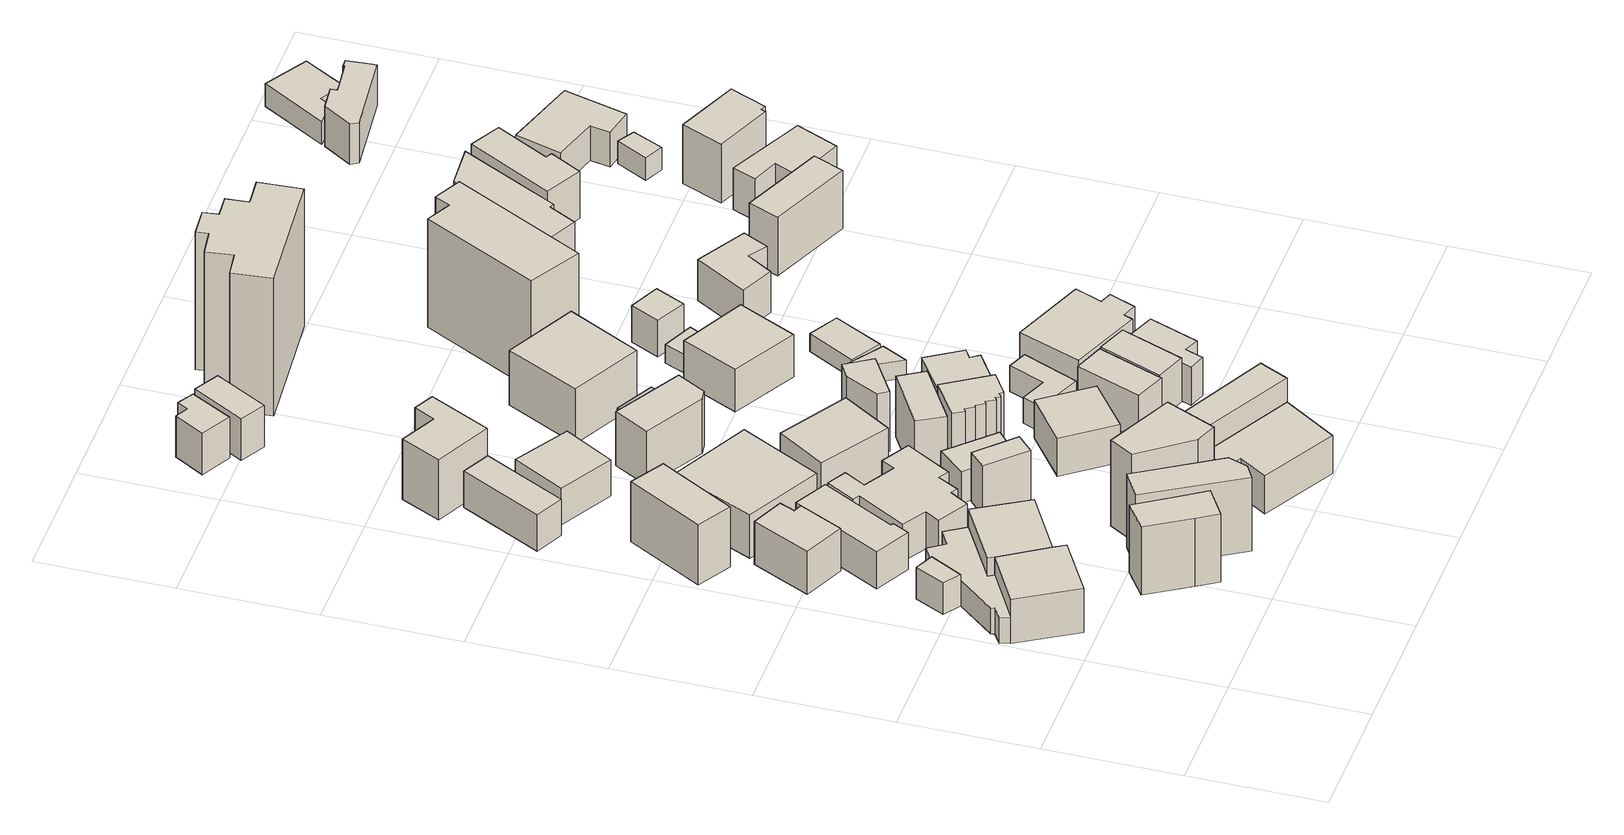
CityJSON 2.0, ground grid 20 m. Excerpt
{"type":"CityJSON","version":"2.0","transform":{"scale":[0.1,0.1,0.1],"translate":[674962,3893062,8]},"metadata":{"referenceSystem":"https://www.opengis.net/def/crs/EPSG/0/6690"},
"CityObjects":{
"building1":{"type":"Building","attributes":{"class":"9999","usage":"412","measuredHeight":7.4,"storeysAboveGround":2,"BuildingDetailAttribute.totalFloorArea":191.11,"BuildingDetailAttribute.buildingFootprintArea":95.56,"BuildingDetailAttribute.buildingRoofEdgeArea":95.56,"BuildingDetailAttribute.urbanPlanType":"21","BuildingDetailAttribute.landUseType":"211","BuildingDetailAttribute.surveyYear":2021,"BuildingIDAttribute.prefecture":"23","BuildingIDAttribute.city":"23106"},"address":[{"country":"日本","locality":"愛知県名古屋市"}],"geometry":[{"type":"Solid","lod":"1","boundaries":[[[[0,1,2,3,4]],[[3,5,6,4]],[[2,7,5,3]],[[1,8,7,2]],[[0,9,8,1]],[[4,6,9,0]],[[5,7,8,9,6]]]]}]},
"building2":{"type":"Building","attributes":{"class":"3001","usage":"461","measuredHeight":5.3,"storeysAboveGround":9999,"BuildingDetailAttribute.totalFloorArea":-9999,"BuildingDetailAttribute.buildingFootprintArea":-9999,"BuildingDetailAttribute.buildingRoofEdgeArea":15.49,"BuildingDetailAttribute.urbanPlanType":"21","BuildingDetailAttribute.landUseType":"211","BuildingDetailAttribute.surveyYear":2021,"BuildingIDAttribute.prefecture":"23","BuildingIDAttribute.city":"23106"},"geometry":[{"type":"Solid","lod":"1","boundaries":[[[[10,11,12,13]],[[12,14,15,13]],[[11,16,14,12]],[[10,17,16,11]],[[13,15,17,10]],[[14,16,17,15]]]]}]},
"building3":{"type":"Building","attributes":{"class":"3003","usage":"412","measuredHeight":5.3,"storeysAboveGround":1,"BuildingDetailAttribute.totalFloorArea":84.3,"BuildingDetailAttribute.buildingFootprintArea":84.3,"BuildingDetailAttribute.buildingRoofEdgeArea":84.3,"BuildingDetailAttribute.urbanPlanType":"21","BuildingDetailAttribute.landUseType":"211","BuildingDetailAttribute.surveyYear":2021,"BuildingIDAttribute.prefecture":"23","BuildingIDAttribute.city":"23106"},"address":[{"country":"日本","locality":"愛知県名古屋市"}],"geometry":[{"type":"Solid","lod":"1","boundaries":[[[[18,19,20,21,22,23,12,11,24,25,26,27]],[[26,28,29,27]],[[25,30,28,26]],[[24,31,30,25]],[[11,32,31,24]],[[12,33,32,11]],[[23,34,33,12]],[[22,35,34,23]],[[21,36,35,22]],[[20,37,36,21]],[[19,38,37,20]],[[18,39,38,19]],[[27,29,39,18]],[[28,30,31,32,33,34,35,36,37,38,39,29]]]]}]},
"building4":{"type":"Building","attributes":{"class":"3002","usage":"411","measuredHeight":12.4,"storeysAboveGround":3,"BuildingDetailAttribute.totalFloorArea":171.03,"BuildingDetailAttribute.buildingFootprintArea":57.01,"BuildingDetailAttribute.buildingRoofEdgeArea":57.01,"BuildingDetailAttribute.urbanPlanType":"21","BuildingDetailAttribute.landUseType":"211","BuildingDetailAttribute.surveyYear":2021,"BuildingIDAttribute.prefecture":"23","BuildingIDAttribute.city":"23106"},"address":[{"country":"日本","locality":"愛知県名古屋市"}],"geometry":[{"type":"Solid","lod":"1","boundaries":[[[[40,41,42,43,44,45]],[[44,46,47,45]],[[43,48,46,44]],[[42,49,48,43]],[[41,50,49,42]],[[40,51,50,41]],[[45,47,51,40]],[[46,48,49,50,51,47]]]]}]},
"building5":{"type":"Building","attributes":{"class":"3001","usage":"412","measuredHeight":8.3,"storeysAboveGround":2,"BuildingDetailAttribute.totalFloorArea":193.49,"BuildingDetailAttribute.buildingFootprintArea":96.74,"BuildingDetailAttribute.buildingRoofEdgeArea":96.74,"BuildingDetailAttribute.urbanPlanType":"21","BuildingDetailAttribute.landUseType":"211","BuildingDetailAttribute.surveyYear":2021,"BuildingIDAttribute.prefecture":"23","BuildingIDAttribute.city":"23106"},"address":[{"country":"日本","locality":"愛知県名古屋市"}],"geometry":[{"type":"Solid","lod":"1","boundaries":[[[[19,18,27,52,53]],[[52,54,6,53]],[[27,55,54,52]],[[18,56,55,27]],[[19,5,56,18]],[[53,6,5,19]],[[54,55,56,5,6]]]]}]},
"building6":{"type":"Building","attributes":{"class":"3001","usage":"411","measuredHeight":8.2,"storeysAboveGround":2,"BuildingDetailAttribute.totalFloorArea":121.9,"BuildingDetailAttribute.buildingFootprintArea":60.95,"BuildingDetailAttribute.buildingRoofEdgeArea":60.95,"BuildingDetailAttribute.urbanPlanType":"21","BuildingDetailAttribute.landUseType":"211","BuildingDetailAttribute.surveyYear":2021,"BuildingIDAttribute.prefecture":"23","BuildingIDAttribute.city":"23106"},"address":[{"country":"日本","locality":"愛知県名古屋市"}],"geometry":[{"type":"Solid","lod":"1","boundaries":[[[[57,58,59,60,61,62]],[[61,63,64,62]],[[60,65,63,61]],[[59,66,65,60]],[[58,67,66,59]],[[57,68,67,58]],[[62,64,68,57]],[[63,65,66,67,68,64]]]]}]},
"building7":{"type":"Building","attributes":{"class":"3001","usage":"412","measuredHeight":11.1,"storeysAboveGround":3,"BuildingDetailAttribute.totalFloorArea":225.33,"BuildingDetailAttribute.buildingFootprintArea":75.11,"BuildingDetailAttribute.buildingRoofEdgeArea":151.23,"BuildingDetailAttribute.urbanPlanType":"21","BuildingDetailAttribute.landUseType":"211","BuildingDetailAttribute.surveyYear":2021,"BuildingIDAttribute.prefecture":"23","BuildingIDAttribute.city":"23106"},"address":[{"country":"日本","locality":"愛知県名古屋市"}],"geometry":[{"type":"Solid","lod":"1","boundaries":[[[[69,70,71,72]],[[71,73,74,72]],[[70,75,73,71]],[[69,76,75,70]],[[72,74,76,69]],[[73,75,76,74]]]]}]},
"building8":{"type":"Building","attributes":{"class":"3001","usage":"412","measuredHeight":7.2,"storeysAboveGround":2,"BuildingDetailAttribute.totalFloorArea":171.2,"BuildingDetailAttribute.buildingFootprintArea":85.6,"BuildingDetailAttribute.buildingRoofEdgeArea":85.6,"BuildingDetailAttribute.urbanPlanType":"21","BuildingDetailAttribute.landUseType":"211","BuildingDetailAttribute.surveyYear":2021,"BuildingIDAttribute.prefecture":"23","BuildingIDAttribute.city":"23106"},"address":[{"country":"日本","locality":"愛知県名古屋市"}],"geometry":[{"type":"Solid","lod":"1","boundaries":[[[[77,78,79,80,81,82]],[[81,83,84,82]],[[80,85,83,81]],[[79,86,85,80]],[[78,87,86,79]],[[77,88,87,78]],[[82,84,88,77]],[[83,85,86,87,88,84]]]]}]},
"building9":{"type":"Building","attributes":{"class":"9999","usage":"412","measuredHeight":12.4,"storeysAboveGround":4,"BuildingDetailAttribute.totalFloorArea":297.45,"BuildingDetailAttribute.buildingFootprintArea":74.36,"BuildingDetailAttribute.buildingRoofEdgeArea":74.36,"BuildingDetailAttribute.urbanPlanType":"21","BuildingDetailAttribute.landUseType":"211","BuildingDetailAttribute.surveyYear":2021,"BuildingIDAttribute.prefecture":"23","BuildingIDAttribute.city":"23106"},"address":[{"country":"日本","locality":"愛知県名古屋市中区新栄二丁目３４０３"}],"geometry":[{"type":"Solid","lod":"1","boundaries":[[[[89,90,91,92,93]],[[92,94,95,93]],[[91,96,94,92]],[[90,97,96,91]],[[89,98,97,90]],[[93,95,98,89]],[[94,96,97,98,95]]]]}]},
"building10":{"type":"Building","attributes":{"class":"3001","usage":"413","measuredHeight":8.1,"storeysAboveGround":2,"BuildingDetailAttribute.totalFloorArea":126.5,"BuildingDetailAttribute.buildingFootprintArea":63.25,"BuildingDetailAttribute.buildingRoofEdgeArea":63.25,"BuildingDetailAttribute.urbanPlanType":"21","BuildingDetailAttribute.landUseType":"212","BuildingDetailAttribute.surveyYear":2021,"BuildingIDAttribute.prefecture":"23","BuildingIDAttribute.city":"23106"},"address":[{"country":"日本","locality":"愛知県名古屋市"}],"geometry":[{"type":"Solid","lod":"1","boundaries":[[[[99,100,101,102]],[[101,103,104,102]],[[100,105,103,101]],[[99,106,105,100]],[[102,104,106,99]],[[103,105,106,104]]]]}]},
"building11":{"type":"Building","attributes":{"class":"9999","usage":"413","measuredHeight":8.2,"storeysAboveGround":2,"BuildingDetailAttribute.totalFloorArea":299.71,"BuildingDetailAttribute.buildingFootprintArea":149.86,"BuildingDetailAttribute.buildingRoofEdgeArea":149.86,"BuildingDetailAttribute.urbanPlanType":"21","BuildingDetailAttribute.landUseType":"212","BuildingDetailAttribute.surveyYear":2021,"BuildingIDAttribute.prefecture":"23","BuildingIDAttribute.city":"23106"},"address":[{"country":"日本","locality":"愛知県名古屋市"}],"geometry":[{"type":"Solid","lod":"1","boundaries":[[[[107,108,109,110,111,112,113,114,115,116,117,118,119,120,121,122]],[[121,123,124,122]],[[120,125,123,121]],[[119,126,125,120]],[[118,127,126,119]],[[117,128,127,118]],[[116,129,128,117]],[[115,130,129,116]],[[114,131,130,115]],[[113,132,131,114]],[[112,133,132,113]],[[111,134,133,112]],[[110,135,134,111]],[[109,136,135,110]],[[108,137,136,109]],[[107,138,137,108]],[[122,124,138,107]],[[123,125,126,127,128,129,130,131,132,133,134,135,136,137,138,124]]]]}]},
"building12":{"type":"Building","attributes":{"class":"3001","usage":"411","measuredHeight":9.3,"storeysAboveGround":2,"BuildingDetailAttribute.totalFloorArea":350.25,"BuildingDetailAttribute.buildingFootprintArea":175.12,"BuildingDetailAttribute.buildingRoofEdgeArea":175.12,"BuildingDetailAttribute.urbanPlanType":"21","BuildingDetailAttribute.landUseType":"211","BuildingDetailAttribute.surveyYear":2021,"BuildingIDAttribute.prefecture":"23","BuildingIDAttribute.city":"23106"},"address":[{"country":"日本","locality":"愛知県名古屋市"}],"geometry":[{"type":"Solid","lod":"1","boundaries":[[[[139,140,141,142]],[[141,143,144,142]],[[140,145,143,141]],[[139,146,145,140]],[[142,144,146,139]],[[143,145,146,144]]]]}]},
"building13":{"type":"Building","attributes":{"class":"3002","usage":"401","measuredHeight":15.4,"storeysAboveGround":5,"BuildingDetailAttribute.totalFloorArea":400.68,"BuildingDetailAttribute.buildingFootprintArea":80.14,"BuildingDetailAttribute.buildingRoofEdgeArea":80.14,"BuildingDetailAttribute.urbanPlanType":"21","BuildingDetailAttribute.landUseType":"212","BuildingDetailAttribute.surveyYear":2021,"BuildingIDAttribute.prefecture":"23","BuildingIDAttribute.city":"23106"},"address":[{"country":"日本","locality":"愛知県名古屋市"}],"geometry":[{"type":"Solid","lod":"1","boundaries":[[[[147,148,149,150,151]],[[150,152,153,151]],[[149,154,152,150]],[[148,155,154,149]],[[147,156,155,148]],[[151,153,156,147]],[[152,154,155,156,153]]]]}]},
"building14":{"type":"Building","attributes":{"class":"3001","usage":"411","measuredHeight":8.3,"storeysAboveGround":2,"BuildingDetailAttribute.totalFloorArea":48.64,"BuildingDetailAttribute.buildingFootprintArea":24.32,"BuildingDetailAttribute.buildingRoofEdgeArea":24.32,"BuildingDetailAttribute.urbanPlanType":"21","BuildingDetailAttribute.landUseType":"211","BuildingDetailAttribute.surveyYear":2021,"BuildingIDAttribute.prefecture":"23","BuildingIDAttribute.city":"23106"},"address":[{"country":"日本","locality":"愛知県名古屋市"}],"geometry":[{"type":"Solid","lod":"1","boundaries":[[[[157,158,159,160]],[[159,161,162,160]],[[158,163,161,159]],[[157,164,163,158]],[[160,162,164,157]],[[161,163,164,162]]]]}]},
"building15":{"type":"Building","attributes":{"class":"3001","usage":"412","measuredHeight":7.1,"storeysAboveGround":2,"BuildingDetailAttribute.totalFloorArea":157.76,"BuildingDetailAttribute.buildingFootprintArea":78.88,"BuildingDetailAttribute.buildingRoofEdgeArea":78.88,"BuildingDetailAttribute.urbanPlanType":"21","BuildingDetailAttribute.landUseType":"211","BuildingDetailAttribute.surveyYear":2021,"BuildingIDAttribute.prefecture":"23","BuildingIDAttribute.city":"23106"},"address":[{"country":"日本","locality":"愛知県名古屋市"}],"geometry":[{"type":"Solid","lod":"1","boundaries":[[[[165,166,167,168]],[[167,169,170,168]],[[166,171,169,167]],[[165,172,171,166]],[[168,170,172,165]],[[169,171,172,170]]]]}]},
"building16":{"type":"Building","attributes":{"class":"9999","usage":"413","measuredHeight":13.1,"storeysAboveGround":3,"BuildingDetailAttribute.totalFloorArea":221.68,"BuildingDetailAttribute.buildingFootprintArea":73.89,"BuildingDetailAttribute.buildingRoofEdgeArea":109.74,"BuildingDetailAttribute.urbanPlanType":"21","BuildingDetailAttribute.landUseType":"212","BuildingDetailAttribute.surveyYear":2021,"BuildingIDAttribute.prefecture":"23","BuildingIDAttribute.city":"23106"},"address":[{"country":"日本","locality":"愛知県名古屋市"}],"geometry":[{"type":"Solid","lod":"1","boundaries":[[[[173,174,175,176,177,178]],[[177,179,180,178]],[[176,181,179,177]],[[175,182,181,176]],[[174,183,182,175]],[[173,184,183,174]],[[178,180,184,173]],[[179,181,182,183,184,180]]]]}]},
"building17":{"type":"Building","attributes":{"class":"3001","usage":"411","measuredHeight":5.8,"storeysAboveGround":1,"BuildingDetailAttribute.totalFloorArea":44.86,"BuildingDetailAttribute.buildingFootprintArea":44.86,"BuildingDetailAttribute.buildingRoofEdgeArea":44.86,"BuildingDetailAttribute.urbanPlanType":"21","BuildingDetailAttribute.landUseType":"211","BuildingDetailAttribute.surveyYear":2021,"BuildingIDAttribute.prefecture":"23","BuildingIDAttribute.city":"23106"},"address":[{"country":"日本","locality":"愛知県名古屋市"}],"geometry":[{"type":"Solid","lod":"1","boundaries":[[[[185,186,187,188,189]],[[188,190,191,189]],[[187,192,190,188]],[[186,193,192,187]],[[185,194,193,186]],[[189,191,194,185]],[[190,192,193,194,191]]]]}]},
"building18":{"type":"Building","attributes":{"class":"3001","usage":"422","measuredHeight":9.1,"storeysAboveGround":2,"BuildingDetailAttribute.totalFloorArea":200.17,"BuildingDetailAttribute.buildingFootprintArea":100.09,"BuildingDetailAttribute.buildingRoofEdgeArea":100.09,"BuildingDetailAttribute.urbanPlanType":"21","BuildingDetailAttribute.landUseType":"214","BuildingDetailAttribute.surveyYear":2021,"BuildingIDAttribute.prefecture":"23","BuildingIDAttribute.city":"23106"},"address":[{"country":"日本","locality":"愛知県名古屋市"}],"geometry":[{"type":"Solid","lod":"1","boundaries":[[[[195,196,197,198]],[[197,199,200,198]],[[196,201,199,197]],[[195,202,201,196]],[[198,200,202,195]],[[199,201,202,200]]]]}]},
"building19":{"type":"Building","attributes":{"class":"3001","usage":"411","measuredHeight":9.4,"storeysAboveGround":2,"BuildingDetailAttribute.totalFloorArea":277.02,"BuildingDetailAttribute.buildingFootprintArea":138.51,"BuildingDetailAttribute.buildingRoofEdgeArea":138.51,"BuildingDetailAttribute.urbanPlanType":"21","BuildingDetailAttribute.landUseType":"211","BuildingDetailAttribute.surveyYear":2021,"BuildingIDAttribute.prefecture":"23","BuildingIDAttribute.city":"23106"},"address":[{"country":"日本","locality":"愛知県名古屋市"}],"geometry":[{"type":"Solid","lod":"1","boundaries":[[[[203,204,205,206,207,208]],[[207,209,210,208]],[[206,211,209,207]],[[205,212,211,206]],[[204,213,212,205]],[[203,214,213,204]],[[208,210,214,203]],[[209,211,212,213,214,210]]]]}]},
"building20":{"type":"Building","attributes":{"class":"3002","usage":"402","measuredHeight":10.4,"storeysAboveGround":3,"BuildingDetailAttribute.totalFloorArea":244.93,"BuildingDetailAttribute.buildingFootprintArea":81.64,"BuildingDetailAttribute.buildingRoofEdgeArea":81.64,"BuildingDetailAttribute.urbanPlanType":"21","BuildingDetailAttribute.landUseType":"212","BuildingDetailAttribute.surveyYear":2021,"BuildingIDAttribute.prefecture":"23","BuildingIDAttribute.city":"23106"},"address":[{"country":"日本","locality":"愛知県名古屋市"}],"geometry":[{"type":"Solid","lod":"1","boundaries":[[[[215,208,207,216]],[[207,217,218,216]],[[208,219,217,207]],[[215,220,219,208]],[[216,218,220,215]],[[217,219,220,218]]]]}]},
"building21":{"type":"Building","attributes":{"class":"3001","usage":"411","measuredHeight":8.9,"storeysAboveGround":2,"BuildingDetailAttribute.totalFloorArea":62.76,"BuildingDetailAttribute.buildingFootprintArea":31.38,"BuildingDetailAttribute.buildingRoofEdgeArea":31.38,"BuildingDetailAttribute.urbanPlanType":"21","BuildingDetailAttribute.landUseType":"211","BuildingDetailAttribute.surveyYear":2021,"BuildingIDAttribute.prefecture":"23","BuildingIDAttribute.city":"23106"},"address":[{"country":"日本","locality":"愛知県名古屋市"}],"geometry":[{"type":"Solid","lod":"1","boundaries":[[[[221,222,223,224,225,226]],[[225,227,228,226]],[[224,229,227,225]],[[223,230,229,224]],[[222,231,230,223]],[[221,232,231,222]],[[226,228,232,221]],[[227,229,230,231,232,228]]]]}]},
"building22":{"type":"Building","attributes":{"class":"9999","usage":"412","measuredHeight":10.1,"storeysAboveGround":3,"BuildingDetailAttribute.totalFloorArea":201.85,"BuildingDetailAttribute.buildingFootprintArea":67.28,"BuildingDetailAttribute.buildingRoofEdgeArea":67.28,"BuildingDetailAttribute.urbanPlanType":"21","BuildingDetailAttribute.landUseType":"211","BuildingDetailAttribute.surveyYear":2021,"BuildingIDAttribute.prefecture":"23","BuildingIDAttribute.city":"23106"},"address":[{"country":"日本","locality":"愛知県名古屋市中区新栄二丁目３１０９－２"}],"geometry":[{"type":"Solid","lod":"1","boundaries":[[[[233,234,235,236,237]],[[236,238,239,237]],[[235,240,238,236]],[[234,241,240,235]],[[233,242,241,234]],[[237,239,242,233]],[[238,240,241,242,239]]]]}]},
"building23":{"type":"Building","attributes":{"class":"9999","usage":"411","measuredHeight":11.1,"storeysAboveGround":3,"BuildingDetailAttribute.totalFloorArea":133.33,"BuildingDetailAttribute.buildingFootprintArea":44.44,"BuildingDetailAttribute.buildingRoofEdgeArea":44.44,"BuildingDetailAttribute.urbanPlanType":"21","BuildingDetailAttribute.landUseType":"211","BuildingDetailAttribute.surveyYear":2021,"BuildingIDAttribute.prefecture":"23","BuildingIDAttribute.city":"23106"},"address":[{"country":"日本","locality":"愛知県名古屋市中区新栄二丁目３００９－２"}],"geometry":[{"type":"Solid","lod":"1","boundaries":[[[[243,244,245,246]],[[245,247,248,246]],[[244,249,247,245]],[[243,250,249,244]],[[246,248,250,243]],[[247,249,250,248]]]]}]},
"building24":{"type":"Building","attributes":{"class":"3001","usage":"411","measuredHeight":10.3,"storeysAboveGround":3,"BuildingDetailAttribute.totalFloorArea":136.04,"BuildingDetailAttribute.buildingFootprintArea":45.35,"BuildingDetailAttribute.buildingRoofEdgeArea":45.35,"BuildingDetailAttribute.urbanPlanType":"21","BuildingDetailAttribute.landUseType":"211","BuildingDetailAttribute.surveyYear":2021,"BuildingIDAttribute.prefecture":"23","BuildingIDAttribute.city":"23106"},"address":[{"country":"日本","locality":"愛知県名古屋市中区新栄二丁目３００９－５"}],"geometry":[{"type":"Solid","lod":"1","boundaries":[[[[251,252,253,254,255,256,257,258,259,260,261,262,263,264]],[[263,265,266,264]],[[262,267,265,263]],[[261,268,267,262]],[[260,269,268,261]],[[259,270,269,260]],[[258,271,270,259]],[[257,272,271,258]],[[256,273,272,257]],[[255,274,273,256]],[[254,275,274,255]],[[253,276,275,254]],[[252,277,276,253]],[[251,278,277,252]],[[264,266,278,251]],[[265,267,268,269,270,271,272,273,274,275,276,277,278,266]]]]}]},
"building25":{"type":"Building","attributes":{"class":"3001","usage":"411","measuredHeight":7.4,"storeysAboveGround":2,"BuildingDetailAttribute.totalFloorArea":157.63,"BuildingDetailAttribute.buildingFootprintArea":78.81,"BuildingDetailAttribute.buildingRoofEdgeArea":78.81,"BuildingDetailAttribute.urbanPlanType":"21","BuildingDetailAttribute.landUseType":"211","BuildingDetailAttribute.surveyYear":2021,"BuildingIDAttribute.prefecture":"23","BuildingIDAttribute.city":"23106"},"address":[{"country":"日本","locality":"愛知県名古屋市"}],"geometry":[{"type":"Solid","lod":"1","boundaries":[[[[279,280,281,282]],[[281,283,284,282]],[[280,285,283,281]],[[279,286,285,280]],[[282,284,286,279]],[[283,285,286,284]]]]}]},
"building26":{"type":"Building","attributes":{"class":"3001","usage":"411","measuredHeight":7,"storeysAboveGround":2,"BuildingDetailAttribute.totalFloorArea":76.23,"BuildingDetailAttribute.buildingFootprintArea":38.12,"BuildingDetailAttribute.buildingRoofEdgeArea":38.12,"BuildingDetailAttribute.urbanPlanType":"21","BuildingDetailAttribute.landUseType":"211","BuildingDetailAttribute.surveyYear":2021,"BuildingIDAttribute.prefecture":"23","BuildingIDAttribute.city":"23106"},"address":[{"country":"日本","locality":"愛知県名古屋市"}],"geometry":[{"type":"Solid","lod":"1","boundaries":[[[[287,288,289,290]],[[289,291,292,290]],[[288,293,291,289]],[[287,294,293,288]],[[290,292,294,287]],[[291,293,294,292]]]]}]},
"building27":{"type":"Building","attributes":{"class":"3001","usage":"411","measuredHeight":10.1,"storeysAboveGround":3,"BuildingDetailAttribute.totalFloorArea":83.11,"BuildingDetailAttribute.buildingFootprintArea":27.7,"BuildingDetailAttribute.buildingRoofEdgeArea":27.7,"BuildingDetailAttribute.urbanPlanType":"21","BuildingDetailAttribute.landUseType":"211","BuildingDetailAttribute.surveyYear":2021,"BuildingIDAttribute.prefecture":"23","BuildingIDAttribute.city":"23106"},"address":[{"country":"日本","locality":"愛知県名古屋市"}],"geometry":[{"type":"Solid","lod":"1","boundaries":[[[[295,296,297,298,299]],[[298,300,301,299]],[[297,302,300,298]],[[296,303,302,297]],[[295,304,303,296]],[[299,301,304,295]],[[300,302,303,304,301]]]]}]},
"building28":{"type":"Building","attributes":{"class":"9999","usage":"411","measuredHeight":11.3,"storeysAboveGround":3,"BuildingDetailAttribute.totalFloorArea":154.75,"BuildingDetailAttribute.buildingFootprintArea":51.58,"BuildingDetailAttribute.buildingRoofEdgeArea":51.58,"BuildingDetailAttribute.urbanPlanType":"21","BuildingDetailAttribute.landUseType":"211","BuildingDetailAttribute.surveyYear":2021,"BuildingIDAttribute.prefecture":"23","BuildingIDAttribute.city":"23106"},"address":[{"country":"日本","locality":"愛知県名古屋市中区新栄二丁目３００９－４"}],"geometry":[{"type":"Solid","lod":"1","boundaries":[[[[305,306,307,308,309,310]],[[309,311,312,310]],[[308,313,311,309]],[[307,314,313,308]],[[306,315,314,307]],[[305,316,315,306]],[[310,312,316,305]],[[311,313,314,315,316,312]]]]}]},
"building29":{"type":"Building","attributes":{"class":"3003","usage":"411","measuredHeight":3.6,"storeysAboveGround":1,"BuildingDetailAttribute.totalFloorArea":32.97,"BuildingDetailAttribute.buildingFootprintArea":32.97,"BuildingDetailAttribute.buildingRoofEdgeArea":32.97,"BuildingDetailAttribute.urbanPlanType":"21","BuildingDetailAttribute.landUseType":"211","BuildingDetailAttribute.surveyYear":2021,"BuildingIDAttribute.prefecture":"23","BuildingIDAttribute.city":"23106"},"address":[{"country":"日本","locality":"愛知県名古屋市"}],"geometry":[{"type":"Solid","lod":"1","boundaries":[[[[317,318,319,320]],[[319,321,322,320]],[[318,323,321,319]],[[317,324,323,318]],[[320,322,324,317]],[[321,323,324,322]]]]}]},
"building30":{"type":"Building","attributes":{"class":"3001","usage":"411","measuredHeight":8.4,"storeysAboveGround":2,"BuildingDetailAttribute.totalFloorArea":99.92,"BuildingDetailAttribute.buildingFootprintArea":49.96,"BuildingDetailAttribute.buildingRoofEdgeArea":49.96,"BuildingDetailAttribute.urbanPlanType":"21","BuildingDetailAttribute.landUseType":"211","BuildingDetailAttribute.surveyYear":2021,"BuildingIDAttribute.prefecture":"23","BuildingIDAttribute.city":"23106"},"address":[{"country":"日本","locality":"愛知県名古屋市"}],"geometry":[{"type":"Solid","lod":"1","boundaries":[[[[325,326,327,328]],[[327,329,330,328]],[[326,331,329,327]],[[325,332,331,326]],[[328,330,332,325]],[[329,331,332,330]]]]}]},
"building31":{"type":"Building","attributes":{"class":"3001","usage":"411","measuredHeight":5.3,"storeysAboveGround":2,"BuildingDetailAttribute.totalFloorArea":81.65,"BuildingDetailAttribute.buildingFootprintArea":40.83,"BuildingDetailAttribute.buildingRoofEdgeArea":40.83,"BuildingDetailAttribute.urbanPlanType":"21","BuildingDetailAttribute.landUseType":"211","BuildingDetailAttribute.surveyYear":2021,"BuildingIDAttribute.prefecture":"23","BuildingIDAttribute.city":"23106"},"address":[{"country":"日本","locality":"愛知県名古屋市"}],"geometry":[{"type":"Solid","lod":"1","boundaries":[[[[333,334,335,336,337,338]],[[337,339,340,338]],[[336,341,339,337]],[[335,342,341,336]],[[334,343,342,335]],[[333,344,343,334]],[[338,340,344,333]],[[339,341,342,343,344,340]]]]}]},
"building32":{"type":"Building","attributes":{"class":"3001","usage":"411","measuredHeight":10.2,"storeysAboveGround":2,"BuildingDetailAttribute.totalFloorArea":285.26,"BuildingDetailAttribute.buildingFootprintArea":142.63,"BuildingDetailAttribute.buildingRoofEdgeArea":142.63,"BuildingDetailAttribute.urbanPlanType":"21","BuildingDetailAttribute.landUseType":"211","BuildingDetailAttribute.surveyYear":2021,"BuildingIDAttribute.prefecture":"23","BuildingIDAttribute.city":"23106"},"address":[{"country":"日本","locality":"愛知県名古屋市"}],"geometry":[{"type":"Solid","lod":"1","boundaries":[[[[345,346,347,348]],[[347,349,350,348]],[[346,351,349,347]],[[345,352,351,346]],[[348,350,352,345]],[[349,351,352,350]]]]}]},
"building33":{"type":"Building","attributes":{"class":"3001","usage":"411","measuredHeight":8.4,"storeysAboveGround":2,"BuildingDetailAttribute.totalFloorArea":93.25,"BuildingDetailAttribute.buildingFootprintArea":46.63,"BuildingDetailAttribute.buildingRoofEdgeArea":46.63,"BuildingDetailAttribute.urbanPlanType":"21","BuildingDetailAttribute.landUseType":"211","BuildingDetailAttribute.surveyYear":2021,"BuildingIDAttribute.prefecture":"23","BuildingIDAttribute.city":"23106"},"address":[{"country":"日本","locality":"愛知県名古屋市"}],"geometry":[{"type":"Solid","lod":"1","boundaries":[[[[353,354,355,356]],[[355,357,358,356]],[[354,359,357,355]],[[353,360,359,354]],[[356,358,360,353]],[[357,359,360,358]]]]}]},
"building34":{"type":"Building","attributes":{"class":"3001","usage":"411","measuredHeight":9.1,"storeysAboveGround":2,"BuildingDetailAttribute.totalFloorArea":204.23,"BuildingDetailAttribute.buildingFootprintArea":102.11,"BuildingDetailAttribute.buildingRoofEdgeArea":102.11,"BuildingDetailAttribute.urbanPlanType":"21","BuildingDetailAttribute.landUseType":"211","BuildingDetailAttribute.surveyYear":2021,"BuildingIDAttribute.prefecture":"23","BuildingIDAttribute.city":"23106"},"address":[{"country":"日本","locality":"愛知県名古屋市"}],"geometry":[{"type":"Solid","lod":"1","boundaries":[[[[361,362,363,364,365,366]],[[365,367,368,366]],[[364,369,367,365]],[[363,370,369,364]],[[362,371,370,363]],[[361,372,371,362]],[[366,368,372,361]],[[367,369,370,371,372,368]]]]}]},
"building35":{"type":"Building","attributes":{"class":"3001","usage":"411","measuredHeight":7.4,"storeysAboveGround":2,"BuildingDetailAttribute.totalFloorArea":92.93,"BuildingDetailAttribute.buildingFootprintArea":46.47,"BuildingDetailAttribute.buildingRoofEdgeArea":46.47,"BuildingDetailAttribute.urbanPlanType":"21","BuildingDetailAttribute.landUseType":"211","BuildingDetailAttribute.surveyYear":2021,"BuildingIDAttribute.prefecture":"23","BuildingIDAttribute.city":"23106"},"address":[{"country":"日本","locality":"愛知県名古屋市"}],"geometry":[{"type":"Solid","lod":"1","boundaries":[[[[373,374,375,376,377,378]],[[377,379,380,378]],[[376,381,379,377]],[[375,382,381,376]],[[374,383,382,375]],[[373,384,383,374]],[[378,380,384,373]],[[379,381,382,383,384,380]]]]}]},
"building36":{"type":"Building","attributes":{"class":"3001","usage":"461","measuredHeight":3,"storeysAboveGround":9999,"BuildingDetailAttribute.totalFloorArea":-9999,"BuildingDetailAttribute.buildingFootprintArea":-9999,"BuildingDetailAttribute.buildingRoofEdgeArea":17.4,"BuildingDetailAttribute.urbanPlanType":"21","BuildingDetailAttribute.landUseType":"211","BuildingDetailAttribute.surveyYear":2021,"BuildingIDAttribute.prefecture":"23","BuildingIDAttribute.city":"23106"},"geometry":[{"type":"Solid","lod":"1","boundaries":[[[[385,386,387,388,389]],[[388,390,391,389]],[[387,392,390,388]],[[386,393,392,387]],[[385,394,393,386]],[[389,391,394,385]],[[390,392,393,394,391]]]]}]},
"building37":{"type":"Building","attributes":{"class":"3001","usage":"411","measuredHeight":8.3,"storeysAboveGround":2,"BuildingDetailAttribute.totalFloorArea":252.66,"BuildingDetailAttribute.buildingFootprintArea":126.33,"BuildingDetailAttribute.buildingRoofEdgeArea":126.33,"BuildingDetailAttribute.urbanPlanType":"21","BuildingDetailAttribute.landUseType":"211","BuildingDetailAttribute.surveyYear":2021,"BuildingIDAttribute.prefecture":"23","BuildingIDAttribute.city":"23106"},"address":[{"country":"日本","locality":"愛知県名古屋市"}],"geometry":[{"type":"Solid","lod":"1","boundaries":[[[[395,396,397,398,399,400,401,402]],[[401,403,404,402]],[[400,405,403,401]],[[399,406,405,400]],[[398,407,406,399]],[[397,408,407,398]],[[396,409,408,397]],[[395,410,409,396]],[[402,404,410,395]],[[403,405,406,407,408,409,410,404]]]]}]},
"building38":{"type":"Building","attributes":{"class":"3002","usage":"412","measuredHeight":30.1,"storeysAboveGround":8,"BuildingDetailAttribute.totalFloorArea":1445.46,"BuildingDetailAttribute.buildingFootprintArea":180.68,"BuildingDetailAttribute.buildingRoofEdgeArea":180.68,"BuildingDetailAttribute.urbanPlanType":"21","BuildingDetailAttribute.landUseType":"211","BuildingDetailAttribute.surveyYear":2021,"BuildingIDAttribute.prefecture":"23","BuildingIDAttribute.city":"23106"},"address":[{"country":"日本","locality":"愛知県名古屋市"}],"geometry":[{"type":"Solid","lod":"1","boundaries":[[[[411,412,413,414,415,416,417,418,419,420,421,422]],[[421,423,424,422]],[[420,425,423,421]],[[419,426,425,420]],[[418,427,426,419]],[[417,428,427,418]],[[416,429,428,417]],[[415,430,429,416]],[[414,431,430,415]],[[413,432,431,414]],[[412,433,432,413]],[[411,434,433,412]],[[422,424,434,411]],[[423,425,426,427,428,429,430,431,432,433,434,424]]]]}]},
"building39":{"type":"Building","attributes":{"class":"3001","usage":"411","measuredHeight":6.1,"storeysAboveGround":1,"BuildingDetailAttribute.totalFloorArea":23.82,"BuildingDetailAttribute.buildingFootprintArea":23.82,"BuildingDetailAttribute.buildingRoofEdgeArea":23.82,"BuildingDetailAttribute.urbanPlanType":"21","BuildingDetailAttribute.landUseType":"211","BuildingDetailAttribute.surveyYear":2021,"BuildingIDAttribute.prefecture":"23","BuildingIDAttribute.city":"23106"},"address":[{"country":"日本","locality":"愛知県名古屋市"}],"geometry":[{"type":"Solid","lod":"1","boundaries":[[[[435,436,366,365]],[[366,437,438,365]],[[436,439,437,366]],[[435,440,439,436]],[[365,438,440,435]],[[437,439,440,438]]]]}]},
"building40":{"type":"Building","attributes":{"class":"3001","usage":"411","measuredHeight":-9999,"storeysAboveGround":1,"BuildingDetailAttribute.totalFloorArea":40.48,"BuildingDetailAttribute.buildingFootprintArea":40.48,"BuildingDetailAttribute.buildingRoofEdgeArea":40.48,"BuildingDetailAttribute.urbanPlanType":"21","BuildingDetailAttribute.landUseType":"211","BuildingDetailAttribute.surveyYear":2021,"BuildingIDAttribute.prefecture":"23","BuildingIDAttribute.city":"23106"},"address":[{"country":"日本","locality":"愛知県名古屋市"}],"geometry":[{"type":"Solid","lod":"1","boundaries":[[[[441,442,443,444]],[[443,445,446,444]],[[442,447,445,443]],[[441,448,447,442]],[[444,446,448,441]],[[445,447,448,446]]]]}]},
"building41":{"type":"Building","attributes":{"class":"3001","usage":"411","measuredHeight":7.1,"storeysAboveGround":2,"BuildingDetailAttribute.totalFloorArea":48.26,"BuildingDetailAttribute.buildingFootprintArea":24.13,"BuildingDetailAttribute.buildingRoofEdgeArea":24.13,"BuildingDetailAttribute.urbanPlanType":"21","BuildingDetailAttribute.landUseType":"211","BuildingDetailAttribute.surveyYear":2021,"BuildingIDAttribute.prefecture":"23","BuildingIDAttribute.city":"23106"},"address":[{"country":"日本","locality":"愛知県名古屋市"}],"geometry":[{"type":"Solid","lod":"1","boundaries":[[[[449,450,451,452]],[[451,453,454,452]],[[450,455,453,451]],[[449,456,455,450]],[[452,454,456,449]],[[453,455,456,454]]]]}]},
"building42":{"type":"Building","attributes":{"class":"3002","usage":"401","measuredHeight":22.2,"storeysAboveGround":5,"BuildingDetailAttribute.totalFloorArea":903.64,"BuildingDetailAttribute.buildingFootprintArea":180.73,"BuildingDetailAttribute.buildingRoofEdgeArea":180.73,"BuildingDetailAttribute.urbanPlanType":"21","BuildingDetailAttribute.landUseType":"212","BuildingDetailAttribute.surveyYear":2021,"BuildingIDAttribute.prefecture":"23","BuildingIDAttribute.city":"23106"},"address":[{"country":"日本","locality":"愛知県名古屋市"}],"geometry":[{"type":"Solid","lod":"1","boundaries":[[[[457,458,459,460,461,462]],[[461,463,464,462]],[[460,465,463,461]],[[459,466,465,460]],[[458,467,466,459]],[[457,468,467,458]],[[462,464,468,457]],[[463,465,466,467,468,464]]]]}]},
"building43":{"type":"Building","attributes":{"class":"3001","usage":"411","measuredHeight":7.9,"storeysAboveGround":2,"BuildingDetailAttribute.totalFloorArea":122.56,"BuildingDetailAttribute.buildingFootprintArea":61.28,"BuildingDetailAttribute.buildingRoofEdgeArea":61.28,"BuildingDetailAttribute.urbanPlanType":"21","BuildingDetailAttribute.landUseType":"211","BuildingDetailAttribute.surveyYear":2021,"BuildingIDAttribute.prefecture":"23","BuildingIDAttribute.city":"23106"},"address":[{"country":"日本","locality":"愛知県名古屋市"}],"geometry":[{"type":"Solid","lod":"1","boundaries":[[[[469,470,471,472,473,474]],[[473,475,476,474]],[[472,477,475,473]],[[471,478,477,472]],[[470,479,478,471]],[[469,480,479,470]],[[474,476,480,469]],[[475,477,478,479,480,476]]]]}]},
"building44":{"type":"Building","attributes":{"class":"3002","usage":"411","measuredHeight":9.8,"storeysAboveGround":3,"BuildingDetailAttribute.totalFloorArea":195.31,"BuildingDetailAttribute.buildingFootprintArea":65.1,"BuildingDetailAttribute.buildingRoofEdgeArea":65.1,"BuildingDetailAttribute.urbanPlanType":"21","BuildingDetailAttribute.landUseType":"211","BuildingDetailAttribute.surveyYear":2021,"BuildingIDAttribute.prefecture":"23","BuildingIDAttribute.city":"23106"},"address":[{"country":"日本","locality":"愛知県名古屋市"}],"geometry":[{"type":"Solid","lod":"1","boundaries":[[[[481,482,483,484]],[[483,485,486,484]],[[482,487,485,483]],[[481,488,487,482]],[[484,486,488,481]],[[485,487,488,486]]]]}]},
"building45":{"type":"Building","attributes":{"class":"3001","usage":"413","measuredHeight":9,"storeysAboveGround":2,"BuildingDetailAttribute.totalFloorArea":273.15,"BuildingDetailAttribute.buildingFootprintArea":136.58,"BuildingDetailAttribute.buildingRoofEdgeArea":136.58,"BuildingDetailAttribute.urbanPlanType":"21","BuildingDetailAttribute.landUseType":"212","BuildingDetailAttribute.surveyYear":2021,"BuildingIDAttribute.prefecture":"23","BuildingIDAttribute.city":"23106"},"address":[{"country":"日本","locality":"愛知県名古屋市"}],"geometry":[{"type":"Solid","lod":"1","boundaries":[[[[489,490,491,492,493,494,495,496]],[[495,497,498,496]],[[494,499,497,495]],[[493,500,499,494]],[[492,501,500,493]],[[491,502,501,492]],[[490,503,502,491]],[[489,504,503,490]],[[496,498,504,489]],[[497,499,500,501,502,503,504,498]]]]}]},
"building46":{"type":"Building","attributes":{"class":"3001","usage":"411","measuredHeight":8.9,"storeysAboveGround":2,"BuildingDetailAttribute.totalFloorArea":156.79,"BuildingDetailAttribute.buildingFootprintArea":78.39,"BuildingDetailAttribute.buildingRoofEdgeArea":78.39,"BuildingDetailAttribute.urbanPlanType":"21","BuildingDetailAttribute.landUseType":"211","BuildingDetailAttribute.surveyYear":2021,"BuildingIDAttribute.prefecture":"23","BuildingIDAttribute.city":"23106"},"address":[{"country":"日本","locality":"愛知県名古屋市"}],"geometry":[{"type":"Solid","lod":"1","boundaries":[[[[505,506,507,508,509,510]],[[509,511,512,510]],[[508,513,511,509]],[[507,514,513,508]],[[506,515,514,507]],[[505,516,515,506]],[[510,512,516,505]],[[511,513,514,515,516,512]]]]}]},
"building47":{"type":"Building","attributes":{"class":"3001","usage":"411","measuredHeight":8,"storeysAboveGround":2,"BuildingDetailAttribute.totalFloorArea":149.98,"BuildingDetailAttribute.buildingFootprintArea":74.99,"BuildingDetailAttribute.buildingRoofEdgeArea":74.99,"BuildingDetailAttribute.urbanPlanType":"21","BuildingDetailAttribute.landUseType":"211","BuildingDetailAttribute.surveyYear":2021,"BuildingIDAttribute.prefecture":"23","BuildingIDAttribute.city":"23106"},"address":[{"country":"日本","locality":"愛知県名古屋市"}],"geometry":[{"type":"Solid","lod":"1","boundaries":[[[[517,518,519,520,521,522]],[[521,523,524,522]],[[520,525,523,521]],[[519,526,525,520]],[[518,527,526,519]],[[517,528,527,518]],[[522,524,528,517]],[[523,525,526,527,528,524]]]]}]},
"building48":{"type":"Building","attributes":{"class":"3001","usage":"411","measuredHeight":12.9,"storeysAboveGround":3,"BuildingDetailAttribute.totalFloorArea":197.05,"BuildingDetailAttribute.buildingFootprintArea":65.68,"BuildingDetailAttribute.buildingRoofEdgeArea":65.68,"BuildingDetailAttribute.urbanPlanType":"21","BuildingDetailAttribute.landUseType":"211","BuildingDetailAttribute.surveyYear":2021,"BuildingIDAttribute.prefecture":"23","BuildingIDAttribute.city":"23106"},"address":[{"country":"日本","locality":"愛知県名古屋市"}],"geometry":[{"type":"Solid","lod":"1","boundaries":[[[[529,530,531,532,533,534]],[[533,535,536,534]],[[532,537,535,533]],[[531,538,537,532]],[[530,539,538,531]],[[529,540,539,530]],[[534,536,540,529]],[[535,537,538,539,540,536]]]]}]},
"building49":{"type":"Building","attributes":{"class":"3001","usage":"461","measuredHeight":3.8,"storeysAboveGround":9999,"BuildingDetailAttribute.totalFloorArea":-9999,"BuildingDetailAttribute.buildingFootprintArea":-9999,"BuildingDetailAttribute.buildingRoofEdgeArea":15.32,"BuildingDetailAttribute.urbanPlanType":"21","BuildingDetailAttribute.landUseType":"223","BuildingDetailAttribute.surveyYear":2021,"BuildingIDAttribute.prefecture":"23","BuildingIDAttribute.city":"23106"},"geometry":[{"type":"Solid","lod":"1","boundaries":[[[[541,542,543,544]],[[543,545,546,544]],[[542,547,545,543]],[[541,548,547,542]],[[544,546,548,541]],[[545,547,548,546]]]]}]},
"building50":{"type":"Building","attributes":{"class":"3001","usage":"411","measuredHeight":8.8,"storeysAboveGround":2,"BuildingDetailAttribute.totalFloorArea":192.87,"BuildingDetailAttribute.buildingFootprintArea":96.43,"BuildingDetailAttribute.buildingRoofEdgeArea":96.43,"BuildingDetailAttribute.urbanPlanType":"21","BuildingDetailAttribute.landUseType":"211","BuildingDetailAttribute.surveyYear":2021,"BuildingIDAttribute.prefecture":"23","BuildingIDAttribute.city":"23106"},"address":[{"country":"日本","locality":"愛知県名古屋市"}],"geometry":[{"type":"Solid","lod":"1","boundaries":[[[[549,550,551,552,553,554]],[[553,555,556,554]],[[552,557,555,553]],[[551,558,557,552]],[[550,559,558,551]],[[549,560,559,550]],[[554,556,560,549]],[[555,557,558,559,560,556]]]]}]},
"building51":{"type":"Building","attributes":{"class":"3001","usage":"413","measuredHeight":9.8,"storeysAboveGround":2,"BuildingDetailAttribute.totalFloorArea":113.52,"BuildingDetailAttribute.buildingFootprintArea":56.76,"BuildingDetailAttribute.buildingRoofEdgeArea":56.76,"BuildingDetailAttribute.urbanPlanType":"21","BuildingDetailAttribute.landUseType":"223","BuildingDetailAttribute.surveyYear":2021,"BuildingIDAttribute.prefecture":"23","BuildingIDAttribute.city":"23106"},"address":[{"country":"日本","locality":"愛知県名古屋市"}],"geometry":[{"type":"Solid","lod":"1","boundaries":[[[[561,562,563,564,565,566,567,568,569,570]],[[569,571,572,570]],[[568,573,571,569]],[[567,574,573,568]],[[566,575,574,567]],[[565,576,575,566]],[[564,577,576,565]],[[563,578,577,564]],[[562,579,578,563]],[[561,580,579,562]],[[570,572,580,561]],[[571,573,574,575,576,577,578,579,580,572]]]]}]},
"building52":{"type":"Building","attributes":{"class":"3001","usage":"413","measuredHeight":5.8,"storeysAboveGround":1,"BuildingDetailAttribute.totalFloorArea":63.55,"BuildingDetailAttribute.buildingFootprintArea":63.55,"BuildingDetailAttribute.buildingRoofEdgeArea":63.55,"BuildingDetailAttribute.urbanPlanType":"21","BuildingDetailAttribute.landUseType":"223","BuildingDetailAttribute.surveyYear":2021,"BuildingIDAttribute.prefecture":"23","BuildingIDAttribute.city":"23106"},"address":[{"country":"日本","locality":"愛知県名古屋市"}],"geometry":[{"type":"Solid","lod":"1","boundaries":[[[[581,582,583,584,585,586]],[[585,587,588,586]],[[584,589,587,585]],[[583,590,589,584]],[[582,591,590,583]],[[581,592,591,582]],[[586,588,592,581]],[[587,589,590,591,592,588]]]]}]}
},
"vertices":[
[143,268,6],[59,219,6],[8,305,6],[90,352,6],[133,285,6],[90,352,80],[133,285,80],[8,305,80],[59,219,80],[143,268,80],
[63,453,7],[91,440,7],[65,392,7],[41,409,7],[65,392,60],[41,409,60],[91,440,60],[63,453,60],
[85,361,7],[90,352,7],[8,305,7],[2,319,7],[21,331,7],[19,336,7],[119,457,7],[136,433,7],[160,446,7],[179,416,7],[160,446,50],[179,416,50],[136,433,50],[119,457,50],[91,440,50],[65,392,50],[19,336,50],[21,331,50],[2,319,50],[8,305,50],[90,352,50],[85,361,50],
[237,143,6],[262,105,6],[217,77,6],[198,107,6],[159,170,6],[201,199,6],[159,170,120],[201,199,120],[198,107,120],[217,77,120],[262,105,120],[237,143,120],
[225,338,7],[133,285,7],[225,338,80],[179,416,80],[85,361,80],
[71,680,8],[119,659,8],[109,636,8],[122,631,8],[90,566,8],[29,594,8],[90,566,80],[29,594,80],[122,631,80],[109,636,80],[119,659,80],[71,680,80],
[69,851,9],[119,821,9],[55,709,9],[5,738,9],[55,709,110],[5,738,110],[119,821,110],[69,851,110],
[120,481,8],[67,509,8],[139,643,8],[188,617,8],[129,508,8],[133,506,8],[129,508,70],[133,506,70],[188,617,70],[139,643,70],[67,509,70],[120,481,70],
[293,57,6],[211,193,6],[252,218,6],[325,99,6],[315,70,6],[325,99,130],[315,70,130],[252,218,130],[211,193,130],[293,57,130],
[55,943,9],[13,964,9],[76,1085,9],[117,1064,9],[76,1085,70],[117,1064,70],[13,964,70],[55,943,70],
[248,540,8],[259,560,8],[301,536,8],[261,468,8],[246,477,8],[229,446,8],[219,452,8],[202,424,8],[157,450,8],[169,472,8],[134,493,8],[177,567,8],[167,572,8],[192,615,8],[220,599,8],[202,567,8],[220,599,70],[202,567,70],[192,615,70],[167,572,70],[177,567,70],[134,493,70],[169,472,70],[157,450,70],[202,424,70],[219,452,70],[229,446,70],[246,477,70],[261,468,70],[301,536,70],[259,560,70],[248,540,70],
[258,751,7],[195,631,7],[83,690,7],[139,812,7],[83,690,80],[139,812,80],[195,631,80],[258,751,80],
[326,141,6],[269,216,6],[291,252,6],[392,204,6],[358,129,6],[392,204,150],[358,129,150],[291,252,150],[269,216,150],[326,141,150],
[337,393,7],[313,370,7],[262,421,7],[286,444,7],[262,421,90],[286,444,90],[313,370,90],[337,393,90],
[120,1027,9],[199,979,9],[156,905,9],[77,950,9],[156,905,70],[77,950,70],[199,979,70],[120,1027,70],
[69,1168,9],[123,1141,9],[139,1172,9],[169,1157,9],[124,1067,9],[40,1109,9],[124,1067,110],[40,1109,110],[169,1157,110],[139,1172,110],[123,1141,110],[69,1168,110],
[376,432,7],[359,417,7],[337,398,7],[278,456,7],[314,495,7],[278,456,60],[314,495,60],[337,398,60],[359,417,60],[376,432,60],
[304,565,9],[206,628,9],[252,699,9],[351,638,9],[252,699,90],[351,638,90],[206,628,90],[304,565,90],
[485,3,6],[375,64,6],[402,105,6],[361,124,6],[382,165,6],[537,82,6],[382,165,70],[537,82,70],[361,124,70],[402,105,70],[375,64,70],[485,3,70],
[558,125,6],[401,205,6],[382,165,110],[401,205,110],[537,82,110],[558,125,110],
[67,1482,11],[86,1472,11],[95,1488,11],[119,1474,11],[85,1413,11],[40,1437,11],[85,1413,80],[40,1437,80],[119,1474,80],[95,1488,80],[86,1472,80],[67,1482,80],
[280,816,9],[192,866,9],[221,918,9],[321,861,9],[297,818,9],[321,861,100],[297,818,100],[221,918,100],[192,866,100],[280,816,100],
[326,490,9],[304,528,9],[390,581,9],[413,544,9],[390,581,110],[413,544,110],[304,528,110],[326,490,110],
[432,455,7],[398,433,7],[394,438,7],[388,434,7],[384,441,7],[380,438,7],[372,451,7],[368,449,7],[360,461,7],[357,460,7],[349,473,7],[344,470,7],[334,486,7],[389,522,7],[334,486,110],[389,522,110],[344,470,110],[349,473,110],[357,460,110],[360,461,110],[368,449,110],[372,451,110],[380,438,110],[384,441,110],[388,434,110],[394,438,110],[398,433,110],[432,455,110],
[497,334,6],[426,280,6],[373,351,6],[444,405,6],[373,351,70],[444,405,70],[426,280,70],[497,334,70],
[123,1376,10],[86,1397,10],[130,1475,10],[167,1454,10],[130,1475,80],[167,1454,80],[86,1397,80],[123,1376,80],
[356,579,9],[346,594,9],[371,643,9],[394,657,9],[419,618,9],[394,657,110],[419,618,110],[371,643,110],[346,594,110],[356,579,110],
[434,460,7],[392,524,7],[451,563,7],[484,512,7],[470,503,7],[479,490,7],[470,503,100],[479,490,100],[484,512,100],[451,563,100],[392,524,100],[434,460,100],
[361,911,9],[338,866,9],[280,896,9],[304,941,9],[280,896,39],[304,941,39],[338,866,39],[361,911,39],
[526,253,6],[481,271,6],[518,367,6],[563,350,6],[518,367,80],[563,350,80],[481,271,80],[526,253,80],
[524,371,7],[457,399,7],[469,428,7],[508,412,7],[530,465,7],[559,453,7],[530,465,50],[559,453,50],[508,412,50],[469,428,50],[457,399,50],[524,371,50],
[412,1038,8],[356,930,8],[252,984,8],[307,1092,8],[252,984,100],[307,1092,100],[356,930,100],[412,1038,100],
[575,240,6],[531,257,6],[567,350,6],[611,333,6],[567,350,80],[611,333,80],[531,257,80],[575,240,80],
[516,834,9],[474,748,9],[379,800,9],[419,884,9],[434,876,9],[477,854,9],[434,876,80],[477,854,80],[419,884,80],[379,800,80],[474,748,80],[516,834,80],
[629,235,6],[607,244,6],[597,217,6],[572,226,6],[611,326,6],[657,308,6],[611,326,70],[657,308,70],[572,226,70],[597,217,70],[607,244,70],[629,235,70],
[482,678,10],[534,642,10],[514,604,10],[475,671,10],[479,674,10],[475,671,40],[479,674,40],[514,604,40],[534,642,40],[482,678,40],
[664,332,7],[642,340,7],[637,327,7],[530,369,7],[566,462,7],[678,418,7],[662,378,7],[680,371,7],[662,378,80],[680,371,80],[678,418,80],[566,462,80],[530,369,80],[637,327,80],[642,340,80],[664,332,80],
[192,1384,9],[187,1444,9],[226,1449,9],[220,1489,9],[261,1495,9],[258,1513,9],[302,1517,9],[305,1494,9],[339,1497,9],[342,1463,9],[386,1467,9],[390,1402,9],[386,1467,240],[390,1402,240],[342,1463,240],[339,1497,240],[305,1494,240],[302,1517,240],[258,1513,240],[261,1495,240],[220,1489,240],[226,1449,240],[187,1444,240],[192,1384,240],
[453,920,9],[499,899,9],[477,854,40],[434,876,40],[499,899,40],[453,920,40],
[537,647,10],[493,673,10],[532,743,10],[575,719,10],[532,743,40],[575,719,40],[493,673,40],[537,647,40],
[484,976,9],[529,955,9],[508,911,9],[463,933,9],[508,911,70],[463,933,70],[529,955,70],[484,976,70],
[348,1074,8],[437,1245,8],[474,1226,8],[486,1249,8],[527,1228,8],[424,1031,8],[527,1228,190],[424,1031,190],[486,1249,190],[474,1226,190],[437,1245,190],[348,1074,190],
[666,875,11],[647,837,11],[620,855,11],[596,817,11],[546,840,11],[593,917,11],[546,840,80],[593,917,80],[596,817,80],[620,855,80],[647,837,80],[666,875,80],
[816,823,12],[797,778,12],[674,831,12],[693,876,12],[674,831,110],[693,876,110],[797,778,110],[816,823,110],
[652,1135,10],[645,1138,10],[623,1097,10],[554,1132,10],[600,1221,10],[625,1208,10],[661,1277,10],[728,1281,10],[661,1277,80],[728,1281,80],[625,1208,80],[600,1221,80],[554,1132,80],[623,1097,80],[645,1138,80],[652,1135,80],
[778,1250,11],[735,1171,11],[744,1166,11],[718,1119,11],[664,1148,11],[733,1274,11],[664,1148,90],[733,1274,90],[718,1119,90],[744,1166,90],[735,1171,90],[778,1250,90],
[910,875,10],[882,812,10],[806,843,10],[822,879,10],[782,895,10],[797,930,10],[782,895,80],[797,930,80],[822,879,80],[806,843,80],[882,812,80],[910,875,80],
[900,917,11],[892,920,11],[889,913,11],[804,949,11],[830,1010,11],[923,971,11],[830,1010,110],[923,971,110],[804,949,110],[889,913,110],[892,920,110],[900,917,110],
[845,1105,12],[870,1090,12],[849,1045,12],[821,1059,12],[849,1045,50],[821,1059,50],[870,1090,50],[845,1105,50],
[905,1197,12],[880,1103,12],[835,1112,12],[841,1142,12],[773,1162,12],[793,1231,12],[773,1162,70],[793,1231,70],[841,1142,70],[835,1112,70],[880,1103,70],[905,1197,70],
[746,1434,12],[740,1445,12],[768,1488,12],[805,1492,12],[806,1482,12],[858,1488,12],[857,1490,12],[870,1491,12],[873,1455,12],[873,1447,12],[873,1455,80],[873,1447,80],[870,1491,80],[857,1490,80],[858,1488,80],[806,1482,80],[805,1492,80],[768,1488,80],[740,1445,80],[746,1434,80],
[828,1589,12],[891,1551,12],[854,1488,12],[819,1509,12],[808,1493,12],[770,1493,12],[808,1493,50],[770,1493,50],[819,1509,50],[854,1488,50],[891,1551,50],[828,1589,50]
]}
